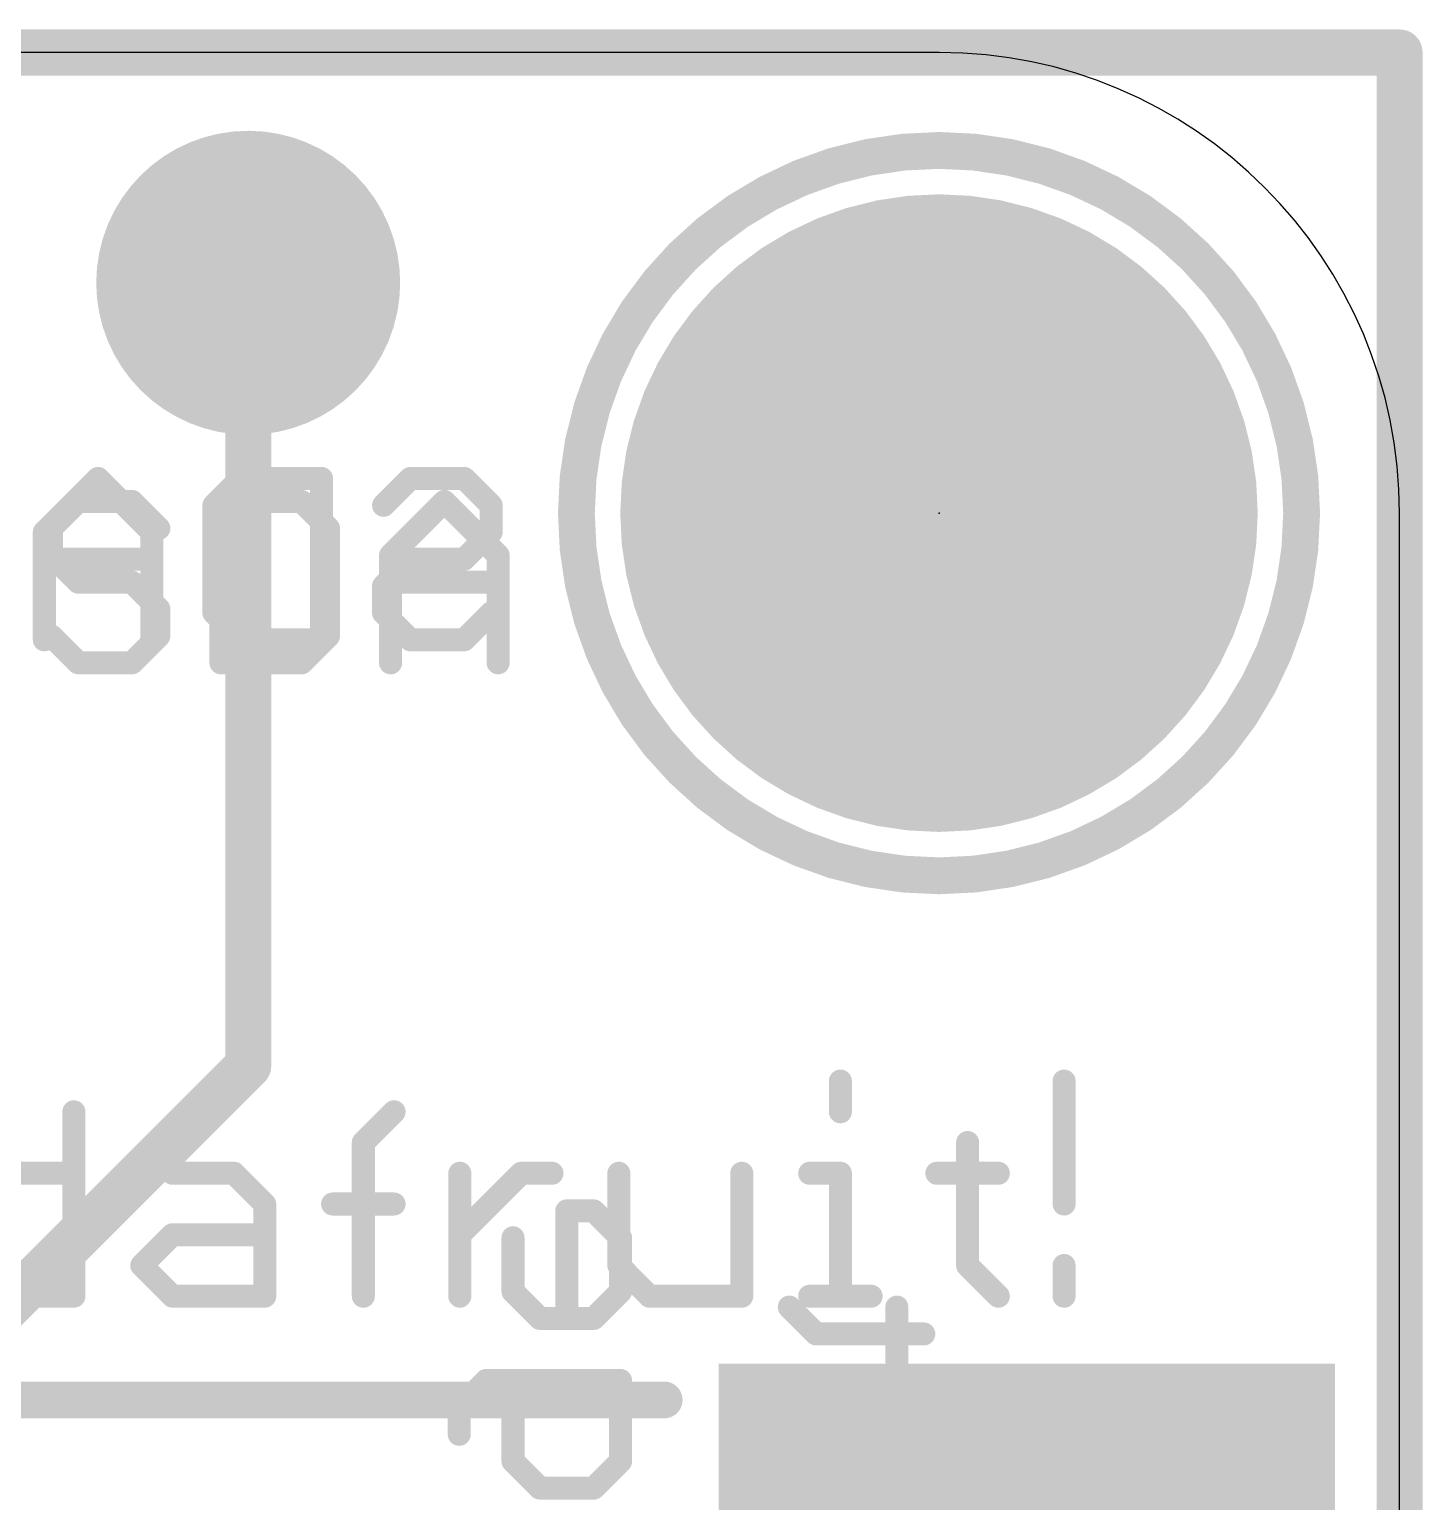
# Model space of a CAD drawing. Extents: x -0.1 to 50.9, y -0.1 to 23.
# Drawn here: x 43.24 to 50.93, y 14.87 to 22.99 of the extents above; entities that cross this region are included whole.
import ezdxf

# ---------------------------------------------------------------- set-up
doc = ezdxf.new("R2010")
doc.units = 0
for name, color, linetype in [('1', 12, 'CONTINUOUS'), ('16', 132, 'CONTINUOUS'), ('17', 110, 'CONTINUOUS'), ('20', 53, 'CONTINUOUS'), ('21', 40, 'CONTINUOUS'), ('22', 6, 'CONTINUOUS'), ('23', 40, 'CONTINUOUS')]:
    doc.layers.add(name, color=color, linetype=linetype)

# ---------------------------------------------------------------- blocks, each defined once
blk = doc.blocks.new('ROUNDP')
at = {"const_width": 0.5}
blk.add_lwpolyline([(0, -0.25, 1), (0, 0.25, 1), (0, -0.25)], format="xyb", dxfattribs=at)
blk = doc.blocks.new('RECT')
blk.add_solid([(-0.5, -0.5), (0.5, -0.5), (-0.5, 0.5), (0.5, 0.5)])

msp = doc.modelspace()

# ---------------------------------------------------------------- linework, layer by layer
at = {"layer": '1', "const_width": 0.254}
for points in [[(50.8, 22.86), (0, 22.86)], [(50.8, 0), (50.8, 22.86)], [(44.45, 21.59), (44.45, 17.272)], [(41.656, 14.478), (44.45, 17.272)]]:
    msp.add_lwpolyline(points, dxfattribs=at)
at = {"layer": '1', "const_width": 0.127}
for points in [[(50.8635, 22.86, 1), (50.7365, 22.86)], [(50.8, 22.7965, 1), (50.8, 22.9235)], [(44.5135, 21.59, 1), (44.3865, 21.59)], [(44.4949, 17.2271, 1), (44.4051, 17.3169)], [(44.3865, 17.272, 1), (44.5135, 17.272)]]:
    msp.add_lwpolyline(points, format="xyb", dxfattribs=at)
at = {"layer": '16', "const_width": 0.254}
for points in [[(50.8, 22.86), (0, 22.86)], [(50.8, 0), (50.8, 22.86)]]:
    msp.add_lwpolyline(points, dxfattribs=at)
at = {"layer": '16', "const_width": 0.127}
for points in [[(50.8635, 22.86, 1), (50.7365, 22.86)], [(50.8, 22.7965, 1), (50.8, 22.9235)]]:
    msp.add_lwpolyline(points, format="xyb", dxfattribs=at)
at = {"layer": '20'}
for p, q in [((48.26, 22.86), (2.54, 22.86)), ((50.8, 2.54), (50.8, 20.32))]:
    msp.add_line(p, q, dxfattribs=at)
msp.add_arc((48.26, 20.32), 2.54, 0, 90, dxfattribs=at)
at = {"layer": '21'}
for points, const_width in [([(48.26, 18.32, 1), (48.26, 22.32, 1), (48.26, 18.32)], 0.2032), ([(43.5125, 20.416, 1), (43.5125, 20.3525)], 0.0635), ([(43.535, 20.3618, 1), (43.4901, 20.4067)], 0.0635), ([(43.8316, 20.4067, 1), (43.7866, 20.3618)], 0.0635), ([(43.8091, 20.3525, 1), (43.8091, 20.416)], 0.0635), ([(44.3315, 20.3843, 1), (44.268, 20.3843)], 0.0635), ([(44.2997, 20.416, 1), (44.2997, 20.3525)], 0.0635), ([(44.7671, 20.4067, 1), (44.7222, 20.3618)], 0.0635), ([(44.7446, 20.3525, 1), (44.7446, 20.416)], 0.0635), ([(45.5543, 20.4067, 1), (45.5094, 20.3618)], 0.0635), ([(45.5543, 20.3618, 1), (45.5094, 20.4067)], 0.0635), ([(43.396, 20.236, 1), (43.3325, 20.236)], 0.0635), ([(44.9247, 20.236, 1), (44.8612, 20.236)], 0.0635), ([(43.3418, 20.2584, 1), (43.3867, 20.2135)], 0.0635), ([(43.9349, 20.2135, 1), (43.9798, 20.2584)], 0.0635), ([(44.8705, 20.2135, 1), (44.9154, 20.2584)], 0.0635), ([(43.3867, 20.1101, 1), (43.3418, 20.0652)], 0.0635), ([(45.267, 20.0877, 1), (45.2035, 20.0877)], 0.0635), ([(45.2128, 20.1101, 1), (45.2577, 20.0652)], 0.0635), ([(45.8602, 20.0877, 1), (45.7967, 20.0877)], 0.0635), ([(45.806, 20.0652, 1), (45.8509, 20.1101)], 0.0635), ([(43.3325, 20.0877, 1), (43.396, 20.0877)], 0.0635), ([(43.5125, 19.9711, 1), (43.5125, 19.9076)], 0.0635), ([(43.4901, 19.9169, 1), (43.535, 19.9618)], 0.0635), ([(43.8316, 19.9618, 1), (43.7866, 19.9169)], 0.0635), ([(43.8091, 19.9076, 1), (43.8091, 19.9711)], 0.0635), ([(45.2353, 19.9711, 1), (45.2353, 19.9076)], 0.0635), ([(45.8284, 19.9076, 1), (45.8284, 19.9711)], 0.0635), ([(43.9891, 19.7911, 1), (43.9256, 19.7911)], 0.0635), ([(43.9349, 19.7686, 1), (43.9798, 19.8135)], 0.0635), ([(43.3867, 19.6652, 1), (43.3418, 19.6203)], 0.0635), ([(43.9256, 19.6428, 1), (43.9891, 19.6428)], 0.0635), ([(43.9798, 19.6203, 1), (43.9349, 19.6652)], 0.0635), ([(44.8612, 19.6428, 1), (44.9247, 19.6428)], 0.0635), ([(44.9154, 19.6203, 1), (44.8705, 19.6652)], 0.0635), ([(43.5125, 19.5263, 1), (43.5125, 19.4628)], 0.0635), ([(43.4901, 19.472, 1), (43.535, 19.517)], 0.0635), ([(43.7866, 19.517, 1), (43.8316, 19.472)], 0.0635), ([(43.8091, 19.4628, 1), (43.8091, 19.5263)], 0.0635), ([(44.2997, 19.5263, 1), (44.2997, 19.4628)], 0.0635), ([(44.268, 19.4945, 1), (44.3315, 19.4945)], 0.0635), ([(44.7222, 19.517, 1), (44.7671, 19.472)], 0.0635), ([(44.7446, 19.4628, 1), (44.7446, 19.5263)], 0.0635), ([(45.2035, 19.4945, 1), (45.267, 19.4945)], 0.0635), ([(45.7967, 19.4945, 1), (45.8602, 19.4945)], 0.0635), ([(47.7479, 17.1883, 1), (47.6844, 17.1883)], 0.0635), ([(48.9817, 17.1883, 1), (48.9182, 17.1883)], 0.0635), ([(43.5203, 17.0189, 1), (43.4568, 17.0189)], 0.0635), ([(45.277, 16.9964, 1), (45.2321, 17.0413)], 0.0635), ([(47.6844, 17.0189, 1), (47.7479, 17.0189)], 0.0635), ([(45.1168, 16.8494, 1), (45.0533, 16.8494)], 0.0635), ([(45.0626, 16.8718, 1), (45.1075, 16.8269)], 0.0635), ([(48.4496, 16.8494, 1), (48.3861, 16.8494)], 0.0635), ([(43.4886, 16.6482, 1), (43.4886, 16.7117)], 0.0635), ([(44.0326, 16.7117, 1), (44.0326, 16.6482)], 0.0635), ([(44.394, 16.7024, 1), (44.3491, 16.6575)], 0.0635), ([(44.3715, 16.6482, 1), (44.3715, 16.7117)], 0.0635), ([(45.649, 16.6799, 1), (45.5855, 16.6799)], 0.0635), ([(45.9562, 16.7117, 1), (45.9562, 16.6482)], 0.0635), ([(45.9786, 16.6575, 1), (45.9337, 16.7024)], 0.0635), ([(46.1256, 16.6482, 1), (46.1256, 16.7117)], 0.0635), ([(46.526, 16.6799, 1), (46.4625, 16.6799)], 0.0635), ([(47.2039, 16.6799, 1), (47.1404, 16.6799)], 0.0635), ([(47.5467, 16.7117, 1), (47.5467, 16.6482)], 0.0635), ([(47.7479, 16.6799, 1), (47.6844, 16.6799)], 0.0635), ([(47.7162, 16.6482, 1), (47.7162, 16.7117)], 0.0635), ([(48.2483, 16.7117, 1), (48.2483, 16.6482)], 0.0635), ([(48.5873, 16.6482, 1), (48.5873, 16.7117)], 0.0635), ([(44.5728, 16.5104, 1), (44.5093, 16.5104)], 0.0635), ([(44.5186, 16.488, 1), (44.5635, 16.5329)], 0.0635), ([(44.9156, 16.5422, 1), (44.9156, 16.4787)], 0.0635), ([(45.2545, 16.4787, 1), (45.2545, 16.5422)], 0.0635), ([(48.9182, 16.5104, 1), (48.9817, 16.5104)], 0.0635), ([(44.0326, 16.3727, 1), (44.0326, 16.3092)], 0.0635), ([(44.055, 16.3185, 1), (44.0101, 16.3634)], 0.0635), ([(44.541, 16.3092, 1), (44.541, 16.3727)], 0.0635), ([(45.5948, 16.3634, 1), (45.6397, 16.3185)], 0.0635), ([(43.8856, 16.1939, 1), (43.8407, 16.149)], 0.0635), ([(46.5167, 16.1939, 1), (46.4718, 16.149)], 0.0635), ([(48.4403, 16.1939, 1), (48.3954, 16.149)], 0.0635), ([(48.9817, 16.1715, 1), (48.9182, 16.1715)], 0.0635), ([(43.8407, 16.1939, 1), (43.8856, 16.149)], 0.0635), ([(46.4625, 16.1715, 1), (46.526, 16.1715)], 0.0635), ([(48.3861, 16.1715, 1), (48.4496, 16.1715)], 0.0635), ([(43.4568, 16.002, 1), (43.5203, 16.002)], 0.0635), ([(43.4886, 15.9703, 1), (43.4886, 16.0338)], 0.0635), ([(44.0326, 16.0338, 1), (44.0326, 15.9703)], 0.0635), ([(44.0101, 15.9795, 1), (44.055, 16.0245)], 0.0635), ([(44.5093, 16.002, 1), (44.5728, 16.002)], 0.0635), ([(44.541, 15.9703, 1), (44.541, 16.0338)], 0.0635), ([(45.0533, 16.002, 1), (45.1168, 16.002)], 0.0635), ([(45.5855, 16.002, 1), (45.649, 16.002)], 0.0635), ([(46.6637, 16.0338, 1), (46.6637, 15.9703)], 0.0635), ([(46.6413, 15.9795, 1), (46.6862, 16.0245)], 0.0635), ([(47.1404, 16.002, 1), (47.2039, 16.002)], 0.0635), ([(47.1722, 15.9703, 1), (47.1722, 16.0338)], 0.0635), ([(47.5467, 16.0338, 1), (47.5467, 15.9703)], 0.0635), ([(47.6844, 16.002, 1), (47.7479, 16.002)], 0.0635), ([(47.8857, 15.9703, 1), (47.8857, 16.0338)], 0.0635), ([(48.5649, 15.9795, 1), (48.6098, 16.0245)], 0.0635), ([(48.9182, 16.002, 1), (48.9817, 16.002)], 0.0635), ([(46.744, 15.3792, 1), (46.744, 15.4808)], 0.1016)]:
    msp.add_lwpolyline(points, format="xyb", dxfattribs=dict(at, const_width=const_width))
for points, const_width in [([(43.5125, 20.3843), (43.3642, 20.236)], 0.127), ([(43.8091, 20.3843), (43.5125, 20.3843)], 0.127), ([(43.9574, 20.236), (43.8091, 20.3843)], 0.127), ([(44.2997, 20.3843), (44.2997, 19.4945)], 0.127), ([(44.7446, 20.3843), (44.2997, 20.3843)], 0.127), ([(44.8929, 20.236), (44.7446, 20.3843)], 0.127), ([(45.2353, 20.0877), (45.5318, 20.3843)], 0.127), ([(45.5318, 20.3843), (45.8284, 20.0877)], 0.127), ([(43.3642, 20.236), (43.3642, 20.0877)], 0.127), ([(44.8929, 19.6428), (44.8929, 20.236)], 0.127), ([(43.3642, 20.0877), (43.5125, 19.9394)], 0.127), ([(45.2353, 19.4945), (45.2353, 20.0877)], 0.127), ([(45.8284, 20.0877), (45.8284, 19.4945)], 0.127), ([(43.5125, 19.9394), (43.8091, 19.9394)], 0.127), ([(43.8091, 19.9394), (43.9574, 19.7911)], 0.127), ([(45.2353, 19.9394), (45.8284, 19.9394)], 0.127), ([(43.9574, 19.7911), (43.9574, 19.6428)], 0.127), ([(43.5125, 19.4945), (43.3642, 19.6428)], 0.127), ([(43.9574, 19.6428), (43.8091, 19.4945)], 0.127), ([(44.7446, 19.4945), (44.8929, 19.6428)], 0.127), ([(43.8091, 19.4945), (43.5125, 19.4945)], 0.127), ([(44.2997, 19.4945), (44.7446, 19.4945)], 0.127), ([(47.7162, 17.1883), (47.7162, 17.0189)], 0.127), ([(48.95, 17.1883), (48.95, 16.5104)], 0.127), ([(43.4886, 17.0189), (43.4886, 16.002)], 0.127), ([(45.085, 16.8494), (45.2545, 17.0189)], 0.127), ([(45.085, 16.002), (45.085, 16.8494)], 0.127), ([(48.4178, 16.8494), (48.4178, 16.1715)], 0.127), ([(42.9801, 16.6799), (43.4886, 16.6799)], 0.127), ([(44.0326, 16.6799), (44.3715, 16.6799)], 0.127), ([(44.3715, 16.6799), (44.541, 16.5104)], 0.127), ([(45.6172, 16.002), (45.6172, 16.6799)], 0.127), ([(45.6172, 16.341), (45.9562, 16.6799)], 0.127), ([(45.9562, 16.6799), (46.1256, 16.6799)], 0.127), ([(46.4943, 16.6799), (46.4943, 16.1715)], 0.127), ([(47.1722, 16.002), (47.1722, 16.6799)], 0.127), ([(47.5467, 16.6799), (47.7162, 16.6799)], 0.127), ([(47.7162, 16.6799), (47.7162, 16.002)], 0.127), ([(48.2483, 16.6799), (48.5873, 16.6799)], 0.127), ([(44.541, 16.5104), (44.541, 16.002)], 0.127), ([(44.9156, 16.5104), (45.2545, 16.5104)], 0.127), ([(43.8631, 16.1715), (44.0326, 16.341)], 0.127), ([(44.0326, 16.341), (44.541, 16.341)], 0.127), ([(44.0326, 16.002), (43.8631, 16.1715)], 0.127), ([(46.4943, 16.1715), (46.6637, 16.002)], 0.127), ([(48.4178, 16.1715), (48.5873, 16.002)], 0.127), ([(48.95, 16.1715), (48.95, 16.002)], 0.127), ([(43.4886, 16.002), (42.9801, 16.002)], 0.127), ([(44.541, 16.002), (44.0326, 16.002)], 0.127), ([(46.6637, 16.002), (47.1722, 16.002)], 0.127), ([(47.5467, 16.002), (47.8857, 16.002)], 0.127), ([(42.744, 15.43), (46.744, 15.43)], 0.2032)]:
    msp.add_lwpolyline(points, dxfattribs=dict(at, const_width=const_width))
at = {"layer": '22', "const_width": 0.127}
for points in [[(43.6222, 20.5113), (43.3256, 20.2147)], [(43.9187, 20.2147), (43.6222, 20.5113)], [(44.2611, 20.363), (44.4094, 20.5113)], [(44.4094, 20.5113), (44.8543, 20.5113)], [(44.8543, 20.5113), (44.8543, 19.6215)], [(45.1966, 20.363), (45.3449, 20.5113)], [(45.3449, 20.5113), (45.6415, 20.5113)], [(45.6415, 20.5113), (45.7898, 20.363)], [(44.2611, 19.7698), (44.2611, 20.363)], [(45.7898, 20.363), (45.7898, 20.2147)], [(43.3256, 20.2147), (43.3256, 19.6215)], [(43.9187, 19.6215), (43.9187, 20.2147)], [(45.7898, 20.2147), (45.6415, 20.0664)], [(43.9187, 20.0664), (43.3256, 20.0664)], [(45.3449, 20.0664), (45.1966, 19.9181)], [(45.6415, 20.0664), (45.3449, 20.0664)], [(45.1966, 19.9181), (45.1966, 19.7698)], [(44.4094, 19.6215), (44.2611, 19.7698)], [(45.1966, 19.7698), (45.3449, 19.6215)], [(45.6415, 19.6215), (45.7898, 19.7698)], [(44.8543, 19.6215), (44.4094, 19.6215)], [(45.3449, 19.6215), (45.6415, 19.6215)], [(46.3554, 16.4725), (46.2071, 16.4725)], [(46.2071, 16.4725), (46.2071, 15.8794)], [(46.5037, 16.3242), (46.3554, 16.4725)], [(45.9105, 16.3242), (45.9105, 16.0277)], [(46.5037, 16.0277), (46.5037, 16.3242)], [(45.9105, 16.0277), (46.0588, 15.8794)], [(46.3554, 15.8794), (46.5037, 16.0277)], [(47.5828, 15.7938), (47.4345, 15.9421)], [(48.0277, 15.6455), (48.0277, 15.9421)], [(46.0588, 15.8794), (46.3554, 15.8794)], [(48.176, 15.7938), (47.5828, 15.7938)], [(45.6139, 15.3887), (45.7622, 15.537)], [(45.7622, 15.537), (46.5037, 15.537)], [(45.9105, 15.0921), (45.9105, 15.537)], [(46.5037, 15.537), (46.5037, 15.0921)], [(45.6139, 15.2404), (45.6139, 15.3887)], [(47.5828, 15.1701), (47.4345, 15.3184)], [(48.0277, 15.0218), (48.0277, 15.3184)], [(48.176, 15.1701), (47.5828, 15.1701)], [(46.0588, 14.9439), (45.9105, 15.0921)], [(46.5037, 15.0921), (46.3554, 14.9439)], [(46.3554, 14.9439), (46.0588, 14.9439)]]:
    msp.add_lwpolyline(points, dxfattribs=at)
at = {"layer": '22', "const_width": 0.0635}
for points in [[(43.6446, 20.5337, 1), (43.5997, 20.4888)], [(43.6446, 20.4888, 1), (43.5997, 20.5337)], [(44.4094, 20.543, 1), (44.4094, 20.4795)], [(44.4318, 20.4888, 1), (44.3869, 20.5337)], [(44.886, 20.5113, 1), (44.8225, 20.5113)], [(44.8543, 20.4795, 1), (44.8543, 20.543)], [(45.3449, 20.543, 1), (45.3449, 20.4795)], [(45.3674, 20.4888, 1), (45.3224, 20.5337)], [(45.6639, 20.5337, 1), (45.619, 20.4888)], [(45.6415, 20.4795, 1), (45.6415, 20.543)], [(44.2928, 20.363, 1), (44.2293, 20.363)], [(44.2386, 20.3854, 1), (44.2835, 20.3405)], [(45.1742, 20.3854, 1), (45.2191, 20.3405)], [(45.8215, 20.363, 1), (45.758, 20.363)], [(45.7673, 20.3405, 1), (45.8122, 20.3854)], [(43.3573, 20.2147, 1), (43.2938, 20.2147)], [(43.3031, 20.2371, 1), (43.348, 20.1922)], [(43.9505, 20.2147, 1), (43.887, 20.2147)], [(43.8963, 20.1922, 1), (43.9412, 20.2371)], [(45.758, 20.2147, 1), (45.8215, 20.2147)], [(45.8122, 20.1922, 1), (45.7673, 20.2371)], [(43.3256, 20.0981, 1), (43.3256, 20.0346)], [(43.9187, 20.0346, 1), (43.9187, 20.0981)], [(45.3449, 20.0981, 1), (45.3449, 20.0346)], [(45.3674, 20.0439, 1), (45.3224, 20.0888)], [(45.619, 20.0888, 1), (45.6639, 20.0439)], [(45.6415, 20.0346, 1), (45.6415, 20.0981)], [(45.2284, 19.9181, 1), (45.1649, 19.9181)], [(45.1742, 19.9405, 1), (45.2191, 19.8956)], [(44.2835, 19.7922, 1), (44.2386, 19.7473)], [(45.2191, 19.7922, 1), (45.1742, 19.7473)], [(45.8122, 19.7473, 1), (45.7673, 19.7922)], [(44.2293, 19.7698, 1), (44.2928, 19.7698)], [(45.1649, 19.7698, 1), (45.2284, 19.7698)], [(43.2938, 19.6215, 1), (43.3573, 19.6215)], [(43.887, 19.6215, 1), (43.9505, 19.6215)], [(44.4094, 19.6532, 1), (44.4094, 19.5898)], [(44.3869, 19.599, 1), (44.4318, 19.644)], [(44.8225, 19.6215, 1), (44.886, 19.6215)], [(44.8543, 19.5898, 1), (44.8543, 19.6532)], [(45.3449, 19.6532, 1), (45.3449, 19.5898)], [(45.3224, 19.599, 1), (45.3674, 19.644)], [(45.619, 19.644, 1), (45.6639, 19.599)], [(45.6415, 19.5898, 1), (45.6415, 19.6532)], [(46.2388, 16.4725, 1), (46.1753, 16.4725)], [(46.2071, 16.5043, 1), (46.2071, 16.4408)], [(46.3778, 16.495, 1), (46.3329, 16.4501)], [(46.3554, 16.4408, 1), (46.3554, 16.5043)], [(45.9423, 16.3242, 1), (45.8787, 16.3242)], [(46.5354, 16.3242, 1), (46.4719, 16.3242)], [(46.4812, 16.3018, 1), (46.5261, 16.3467)], [(45.933, 16.0501, 1), (45.888, 16.0052)], [(46.5261, 16.0052, 1), (46.4812, 16.0501)], [(45.8787, 16.0277, 1), (45.9423, 16.0277)], [(46.4719, 16.0277, 1), (46.5354, 16.0277)], [(47.457, 15.9645, 1), (47.412, 15.9196)], [(48.0594, 15.9421, 1), (47.9959, 15.9421)], [(46.0588, 15.9111, 1), (46.0588, 15.8476)], [(46.0363, 15.8569, 1), (46.0812, 15.9018)], [(46.1753, 15.8794, 1), (46.2388, 15.8794)], [(46.3329, 15.9018, 1), (46.3778, 15.8569)], [(46.3554, 15.8476, 1), (46.3554, 15.9111)], [(47.5828, 15.8255, 1), (47.5828, 15.762)], [(47.5603, 15.7713, 1), (47.6052, 15.8162)], [(48.176, 15.762, 1), (48.176, 15.8255)], [(47.9959, 15.6455, 1), (48.0594, 15.6455)], [(45.7622, 15.5688, 1), (45.7622, 15.5053)], [(45.7847, 15.5146, 1), (45.7398, 15.5595)], [(45.9423, 15.537, 1), (45.8787, 15.537)], [(46.5354, 15.537, 1), (46.4719, 15.537)], [(46.5037, 15.5053, 1), (46.5037, 15.5688)], [(45.6457, 15.3887, 1), (45.5822, 15.3887)], [(45.5915, 15.4112, 1), (45.6364, 15.3663)], [(47.457, 15.3408, 1), (47.412, 15.2959)], [(48.0594, 15.3184, 1), (47.9959, 15.3184)], [(45.5822, 15.2404, 1), (45.6457, 15.2404)], [(47.5828, 15.2019, 1), (47.5828, 15.1384)], [(47.5603, 15.1476, 1), (47.6052, 15.1926)], [(48.176, 15.1384, 1), (48.176, 15.2019)], [(45.8787, 15.0921, 1), (45.9423, 15.0921)], [(45.933, 15.1146, 1), (45.888, 15.0697)], [(46.4719, 15.0921, 1), (46.5354, 15.0921)], [(46.5261, 15.0697, 1), (46.4812, 15.1146)], [(47.9959, 15.0218, 1), (48.0594, 15.0218)], [(46.0588, 14.9756, 1), (46.0588, 14.9121)], [(46.0363, 14.9214, 1), (46.0812, 14.9663)], [(46.3329, 14.9663, 1), (46.3778, 14.9214)], [(46.3554, 14.9121, 1), (46.3554, 14.9756)]]:
    msp.add_lwpolyline(points, format="xyb", dxfattribs=at)
at = {"layer": '23'}
msp.add_point((48.26, 20.32), dxfattribs=at)

# ---------------------------------------------------------------- block references
at = {"layer": '1', "xscale": 3.4, "yscale": 1.6}
msp.add_blockref('RECT', (48.744, 14.83), dxfattribs=at)
at = {"layer": '17'}
for p, xscale, yscale, rotation in [((44.45, 21.59), 1.6764, 1.6764, 90), ((44.45, 21.59), 1.6764, 1.6764, 90), ((48.26, 20.32), 3.516, 3.516, 270), ((48.26, 20.32), 3.516, 3.516, 270)]:
    msp.add_blockref('ROUNDP', p, dxfattribs=dict(at, xscale=xscale, yscale=yscale, rotation=rotation))

doc.saveas('drawing.dxf')
